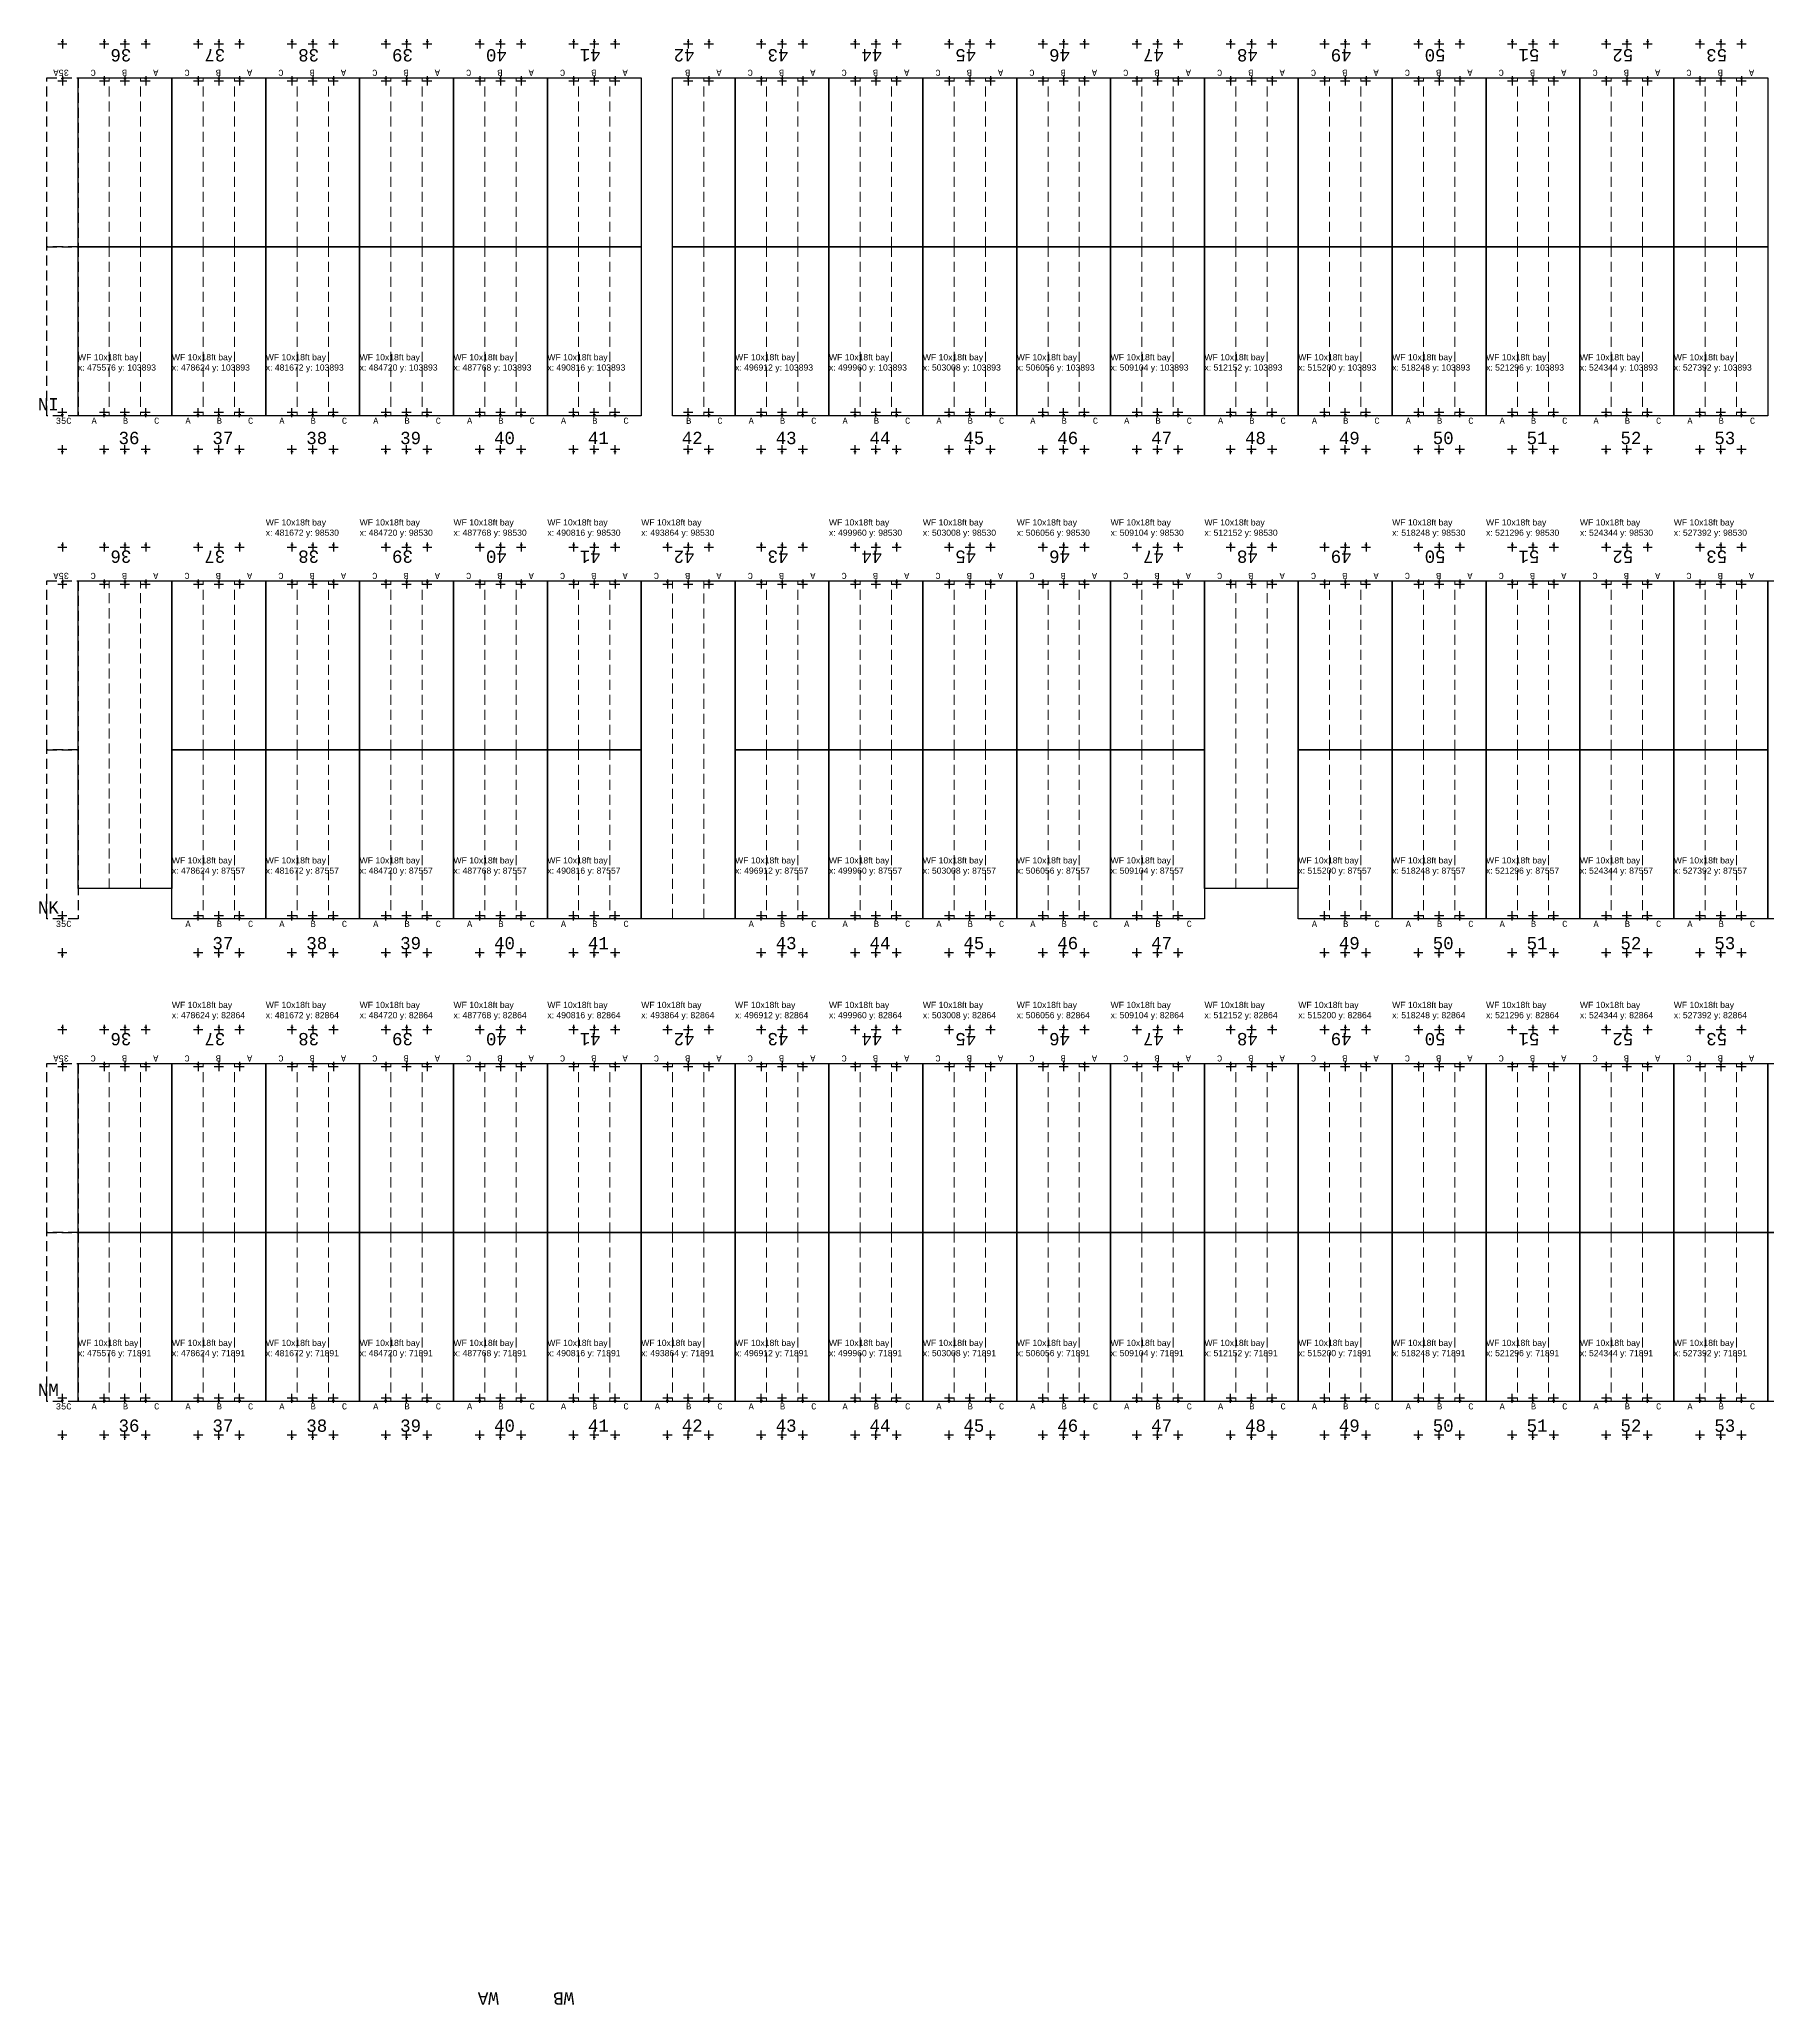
# Model space of a CAD drawing. Header units: millimetres. Extents: x 308165 to 657535, y 5096 to 173229.
# Drawn here: x 474319 to 530441, y 52303 to 116116 of the extents above; entities that cross this region are included whole.
import ezdxf

# ---------------------------------------------------------------- set-up
doc = ezdxf.new("R2010")
doc.units = ezdxf.units.MM
doc.linetypes.add('DASHED', pattern=[0.75, 0.5, -0.25])
for name, color, linetype in [('Bin location transponder', 250, 'Continuous'), ('WF exist equipment', 6, 'Continuous'), ('WF_numbers', 6, 'Continuous')]:
    doc.layers.add(name, color=color, linetype=linetype)
for name, color, linetype, lineweight in [('WF buffer', 1, 'DASHED', 30), ('WF transponder', 3, 'Continuous', 30), ('WF_bay', 5, 'Continuous', 30), ('WF_sketch_stock_areas', 30, 'Continuous', 30)]:
    doc.layers.add(name, color=color, linetype=linetype, lineweight=lineweight)
doc.styles.get("Standard").update_dxf_attribs({"font": 'arial.ttf'})
doc.styles.add('WF_txt', font='consola.ttf')

# ---------------------------------------------------------------- blocks, each defined once
blk = doc.blocks.new('Bin location transponder')
at = {"layer": 'Bin location transponder', "color": 3, "lineweight": 30}
for p, q in [((-600, 0), (600, 0)), ((-150, 300), (150, 300)), ((0, 600), (0, -600))]:
    blk.add_line(p, q, dxfattribs=at)
blk = doc.blocks.new('WF 10x18ft bay')
at = {"layer": 'WF_bay', "linetype": 'DASHED', "lineweight": 5, "ltscale": 650}
for p, q in [((1016, 5486), (1016, 0)), ((2032, 5486), (2032, 0))]:
    blk.add_line(p, q, dxfattribs=at)
at = {"layer": 'WF_bay'}
blk.add_lwpolyline([(0, 5486), (3048, 5486), (3048, 0), (0, 0)], close=True, dxfattribs=at)
at = {"layer": 'WF transponder', "xscale": 0.25, "yscale": 0.25, "zscale": 0.25, "rotation": 180.0000000062352}
for p in [(850, 100), (1524, 100), (2198, 100), (850, -1100), (1524, -1100), (2198, -1100)]:
    blk.add_blockref('Bin location transponder', p, dxfattribs=at)
at = {"layer": 'WF_numbers', "linetype": 'DASHED', "char_height": 200, "attachment_point": 1, "rotation": 0, "style": 'WF_txt'}
for s, insert in [('A', (439, -62, -723)), ('B', (1455, -62, -723)), ('C', (2471, -62, -723))]:
    blk.add_mtext_dynamic_manual_height_columns(s, width=423.53, gutter_width=2118, heights=[0], dxfattribs=dict(at, insert=insert))
blk = doc.blocks.new('WF 10x36ft bay')
at = {"layer": 'WF_bay', "linetype": 'DASHED', "lineweight": 5, "ltscale": 650}
for p, q in [((1016, 10973), (1016, 0)), ((2032, 10973), (2032, 0))]:
    blk.add_line(p, q, dxfattribs=at)
at = {"layer": 'WF_bay'}
blk.add_lwpolyline([(0, 10973), (3048, 10973), (3048, 0), (0, 0)], close=True, dxfattribs=at)
at = {"layer": 'WF transponder', "xscale": 0.25, "yscale": 0.25, "zscale": 0.25, "rotation": 180.0000000062352}
for p in [(850, 100), (1524, 100), (2198, 100), (850, -1100), (1524, -1100), (2198, -1100)]:
    blk.add_blockref('Bin location transponder', p, dxfattribs=at)
at = {"layer": 'WF_numbers', "linetype": 'DASHED', "char_height": 200, "attachment_point": 1, "rotation": 0, "style": 'WF_txt'}
for s, insert in [('A', (439, -62, -723)), ('B', (1455, -62, -723)), ('C', (2471, -62, -723))]:
    blk.add_mtext_dynamic_manual_height_columns(s, width=423.53, gutter_width=2118, heights=[0], dxfattribs=dict(at, insert=insert))
blk = doc.blocks.new('WF 40x216in buffer')
at = {"layer": 'WF buffer', "ltscale": 650}
blk.add_lwpolyline([(0, 5486), (1016, 5486), (1016, 0), (0, 0)], close=True, dxfattribs=at)
at = {"layer": 'WF transponder', "xscale": 0.25, "yscale": 0.25, "zscale": 0.25, "rotation": 180.0000000062352}
for p in [(508, 100), (508, -1100)]:
    blk.add_blockref('Bin location transponder', p, dxfattribs=at)
blk = doc.blocks.new('WF 10x34ft bay')
at = {"layer": 'WF_bay', "linetype": 'DASHED', "lineweight": 5, "ltscale": 650}
for p, q in [((1143863, 971520, -162219), (1143863, 981510, -162219)), ((1144879, 971520, -162219), (1144879, 981510, -162219))]:
    blk.add_line(p, q, dxfattribs=at)
at = {"layer": 'WF_bay', "elevation": -162219}
blk.add_lwpolyline([(1145895, 971520), (1142847, 971520), (1142847, 981510), (1145895, 981510)], close=True, dxfattribs=at)
at = {"layer": 'WF transponder', "xscale": 0.25, "yscale": 0.25, "zscale": 0.25}
for p in [(1143697, 982610, -162219), (1144371, 982610, -162219), (1145045, 982610, -162219), (1143697, 981410, -162219), (1144371, 981410, -162219), (1145045, 981410, -162219)]:
    blk.add_blockref('Bin location transponder', p, dxfattribs=at)
at = {"layer": 'WF_numbers', "linetype": 'DASHED', "char_height": 200, "attachment_point": 1, "rotation": 180, "style": 'WF_txt'}
for s, insert in [('C', (1143424, 981572, -162943)), ('B', (1144440, 981572, -162943)), ('A', (1145456, 981572, -162943))]:
    blk.add_mtext_dynamic_manual_height_columns(s, width=423.53, gutter_width=2118, heights=[0], dxfattribs=dict(at, insert=insert))

msp = doc.modelspace()

# ---------------------------------------------------------------- linework, layer by layer
at = {"layer": 'WF_bay', "linetype": 'DASHED', "lineweight": 5, "ltscale": 650}
for q in [(495896, 114866, -162219), (495896, 103894, -162219)]:
    msp.add_line((495896, 109380, -162219), q, dxfattribs=at)
at = {"layer": 'WF_bay', "elevation": -162219}
for points in [[(496912, 109380), (494880, 109380), (494880, 114866), (496912, 114866)], [(494880, 109380), (496912, 109380), (496912, 103894), (494880, 103894)]]:
    msp.add_lwpolyline(points, close=True, dxfattribs=at)

# ---------------------------------------------------------------- block references
at = {"layer": 'WF exist equipment', "color": 7, "true_color": 0xffffff}
for p in [(-667271, -882979), (-630695, -882979)]:
    msp.add_blockref('WF 10x34ft bay', p, dxfattribs=at)
at = {"layer": 'WF transponder', "xscale": 0.25, "yscale": 0.25, "zscale": 0.25}
for p in [(495388, 115966, -162219), (496062, 115966, -162219), (495388, 114766, -162219), (496062, 114766, -162219)]:
    msp.add_blockref('Bin location transponder', p, dxfattribs=at)
at = {"layer": 'WF transponder', "xscale": 0.25, "yscale": 0.25, "zscale": 0.25, "rotation": 180.0000000062352}
for p in [(495388, 103994, -162219), (496062, 103994, -162219), (495388, 102794, -162219), (496062, 102794, -162219)]:
    msp.add_blockref('Bin location transponder', p, dxfattribs=at)
at = {"layer": 'WF_sketch_stock_areas'}
for name, p, rotation in [('WF 40x216in buffer', (475576, 114866, -162219), 179.9999999997651), ('WF 10x18ft bay', (478624, 114866, -162219), 179.9999999999069), ('WF 10x18ft bay', (481672, 114866, -162219), 179.9999999999069), ('WF 10x18ft bay', (484720, 114866, -162219), 179.9999999999069), ('WF 10x18ft bay', (487768, 114866, -162219), 179.9999999999069), ('WF 10x18ft bay', (490816, 114866, -162219), 179.9999999999069), ('WF 10x18ft bay', (493864, 114866, -162219), 179.9999999999069), ('WF 10x18ft bay', (499960, 114866, -162219), 179.9999999999069), ('WF 10x18ft bay', (503008, 114866, -162219), 179.9999999999069), ('WF 10x18ft bay', (506056, 114866, -162219), 179.9999999999069), ('WF 10x18ft bay', (509104, 114866, -162219), 179.9999999999069), ('WF 10x18ft bay', (512152, 114866, -162219), 179.9999999999069), ('WF 10x18ft bay', (515200, 114866, -162219), 179.9999999999069), ('WF 10x18ft bay', (518248, 114866, -162219), 179.9999999999069), ('WF 10x18ft bay', (521296, 114866, -162219), 179.9999999999069), ('WF 10x18ft bay', (524344, 114866, -162219), 179.9999999999069), ('WF 10x18ft bay', (527392, 114866, -162219), 179.9999999999069), ('WF 10x18ft bay', (530440, 114866, -162219), 179.9999999999069), ('WF 40x216in buffer', (475576, 98531, -162219), 180.0000000001384), ('WF 10x18ft bay', (481672, 98531, -162219), 179.9999999999069), ('WF 10x18ft bay', (484720, 98531, -162219), 179.9999999999069), ('WF 10x18ft bay', (487768, 98531, -162219), 179.9999999999069), ('WF 10x18ft bay', (490816, 98531, -162219), 179.9999999999069), ('WF 10x18ft bay', (493864, 98531, -162219), 179.9999999999069), ('WF 10x36ft bay', (496912, 98531, -162219), 180.0000000000523), ('WF 10x18ft bay', (499960, 98531, -162219), 179.9999999999069), ('WF 10x18ft bay', (503008, 98531, -162219), 179.9999999999069), ('WF 10x18ft bay', (506056, 98531, -162219), 179.9999999999069), ('WF 10x18ft bay', (509104, 98531, -162219), 179.9999999999069), ('WF 10x18ft bay', (512152, 98531, -162219), 179.9999999999069), ('WF 10x18ft bay', (518248, 98531, -162219), 179.9999999999069), ('WF 10x18ft bay', (521296, 98531, -162219), 179.9999999999069), ('WF 10x18ft bay', (524344, 98531, -162219), 179.9999999999069), ('WF 10x18ft bay', (527392, 98531, -162219), 179.9999999999069), ('WF 10x18ft bay', (530440, 98531, -162219), 179.9999999999069), ('WF 10x36ft bay', (533488, 98531, -162219), 180.0000000000523), ('WF 40x216in buffer', (475576, 82865, -162219), 179.9999999990339), ('WF 10x18ft bay', (478624, 82865, -162219), 179.9999999999069), ('WF 10x18ft bay', (481672, 82865, -162219), 179.9999999999069), ('WF 10x18ft bay', (484720, 82865, -162219), 179.9999999999069), ('WF 10x18ft bay', (487768, 82865, -162219), 179.9999999999069), ('WF 10x18ft bay', (490816, 82865, -162219), 179.9999999999069), ('WF 10x18ft bay', (493864, 82865, -162219), 179.9999999999069), ('WF 10x18ft bay', (496912, 82865, -162219), 179.9999999999069), ('WF 10x18ft bay', (499960, 82865, -162219), 179.9999999999069), ('WF 10x18ft bay', (503008, 82865, -162219), 179.9999999999069), ('WF 10x18ft bay', (506056, 82865, -162219), 179.9999999999069), ('WF 10x18ft bay', (509104, 82865, -162219), 179.9999999999069), ('WF 10x18ft bay', (512152, 82865, -162219), 179.9999999999069), ('WF 10x18ft bay', (515200, 82865, -162219), 179.9999999999069), ('WF 10x18ft bay', (518248, 82865, -162219), 179.9999999999069), ('WF 10x18ft bay', (521296, 82865, -162219), 179.9999999999069), ('WF 10x18ft bay', (524344, 82865, -162219), 179.9999999999069), ('WF 10x18ft bay', (527392, 82865, -162219), 179.9999999999069), ('WF 10x18ft bay', (530440, 82865, -162219), 179.9999999999069), ('WF 10x18ft bay', (533488, 82865, -162219), 179.9999999999069)]:
    msp.add_blockref(name, p, dxfattribs=dict(at, rotation=rotation))
for name, p in [('WF 40x216in buffer', (474560, 103894, -162219)), ('WF 10x18ft bay', (475576, 103894, -162219)), ('WF 10x18ft bay', (478624, 103894, -162219)), ('WF 10x18ft bay', (481672, 103894, -162219)), ('WF 10x18ft bay', (484720, 103894, -162219)), ('WF 10x18ft bay', (487768, 103894, -162219)), ('WF 10x18ft bay', (490816, 103894, -162219)), ('WF 10x18ft bay', (496912, 103894, -162219)), ('WF 10x18ft bay', (499960, 103894, -162219)), ('WF 10x18ft bay', (503008, 103894, -162219)), ('WF 10x18ft bay', (506056, 103894, -162219)), ('WF 10x18ft bay', (509104, 103894, -162219)), ('WF 10x18ft bay', (512152, 103894, -162219)), ('WF 10x18ft bay', (515200, 103894, -162219)), ('WF 10x18ft bay', (518248, 103894, -162219)), ('WF 10x18ft bay', (521296, 103894, -162219)), ('WF 10x18ft bay', (524344, 103894, -162219)), ('WF 10x18ft bay', (527392, 103894, -162219)), ('WF 40x216in buffer', (474560, 87558, -162219)), ('WF 10x18ft bay', (478624, 87558, -162219)), ('WF 10x18ft bay', (481672, 87558, -162219)), ('WF 10x18ft bay', (484720, 87558, -162219)), ('WF 10x18ft bay', (487768, 87558, -162219)), ('WF 10x18ft bay', (490816, 87558, -162219)), ('WF 10x18ft bay', (496912, 87558, -162219)), ('WF 10x18ft bay', (499960, 87558, -162219)), ('WF 10x18ft bay', (503008, 87558, -162219)), ('WF 10x18ft bay', (506056, 87558, -162219)), ('WF 10x18ft bay', (509104, 87558, -162219)), ('WF 10x18ft bay', (515200, 87558, -162219)), ('WF 10x18ft bay', (518248, 87558, -162219)), ('WF 10x18ft bay', (521296, 87558, -162219)), ('WF 10x18ft bay', (524344, 87558, -162219)), ('WF 10x18ft bay', (527392, 87558, -162219)), ('WF 40x216in buffer', (474560, 71892, -162219)), ('WF 10x18ft bay', (475576, 71892, -162219)), ('WF 10x18ft bay', (478624, 71892, -162219)), ('WF 10x18ft bay', (481672, 71892, -162219)), ('WF 10x18ft bay', (484720, 71892, -162219)), ('WF 10x18ft bay', (487768, 71892, -162219)), ('WF 10x18ft bay', (490816, 71892, -162219)), ('WF 10x18ft bay', (493864, 71892, -162219)), ('WF 10x18ft bay', (496912, 71892, -162219)), ('WF 10x18ft bay', (499960, 71892, -162219)), ('WF 10x18ft bay', (503008, 71892, -162219)), ('WF 10x18ft bay', (506056, 71892, -162219)), ('WF 10x18ft bay', (509104, 71892, -162219)), ('WF 10x18ft bay', (512152, 71892, -162219)), ('WF 10x18ft bay', (515200, 71892, -162219)), ('WF 10x18ft bay', (518248, 71892, -162219)), ('WF 10x18ft bay', (521296, 71892, -162219)), ('WF 10x18ft bay', (524344, 71892, -162219)), ('WF 10x18ft bay', (527392, 71892, -162219)), ('WF 10x18ft bay', (530440, 71892, -162219))]:
    msp.add_blockref(name, p, dxfattribs=at)

# ---------------------------------------------------------------- texts
at = {"char_height": 200, "attachment_point": 1}
for s, insert in [('WF 10x18ft bay\\Px: 475576 y: 103893', (475576, 105894)), ('WF 10x18ft bay\\Px: 478624 y: 103893', (478624, 105894)), ('WF 10x18ft bay\\Px: 481672 y: 103893', (481672, 105894)), ('WF 10x18ft bay\\Px: 484720 y: 103893', (484720, 105894)), ('WF 10x18ft bay\\Px: 487768 y: 103893', (487768, 105894)), ('WF 10x18ft bay\\Px: 490816 y: 103893', (490816, 105894)), ('WF 10x18ft bay\\Px: 496912 y: 103893', (496912, 105894)), ('WF 10x18ft bay\\Px: 499960 y: 103893', (499960, 105894)), ('WF 10x18ft bay\\Px: 503008 y: 103893', (503008, 105894)), ('WF 10x18ft bay\\Px: 506056 y: 103893', (506056, 105894)), ('WF 10x18ft bay\\Px: 509104 y: 103893', (509104, 105894)), ('WF 10x18ft bay\\Px: 512152 y: 103893', (512152, 105894)), ('WF 10x18ft bay\\Px: 515200 y: 103893', (515200, 105894)), ('WF 10x18ft bay\\Px: 518248 y: 103893', (518248, 105894)), ('WF 10x18ft bay\\Px: 521296 y: 103893', (521296, 105894)), ('WF 10x18ft bay\\Px: 524344 y: 103893', (524344, 105894)), ('WF 10x18ft bay\\Px: 527392 y: 103893', (527392, 105894)), ('WF 10x18ft bay\\Px: 481672 y: 98530', (481672, 100531)), ('WF 10x18ft bay\\Px: 484720 y: 98530', (484720, 100531)), ('WF 10x18ft bay\\Px: 487768 y: 98530', (487768, 100531)), ('WF 10x18ft bay\\Px: 490816 y: 98530', (490816, 100531)), ('WF 10x18ft bay\\Px: 493864 y: 98530', (493864, 100531)), ('WF 10x18ft bay\\Px: 499960 y: 98530', (499960, 100531)), ('WF 10x18ft bay\\Px: 503008 y: 98530', (503008, 100531)), ('WF 10x18ft bay\\Px: 506056 y: 98530', (506056, 100531)), ('WF 10x18ft bay\\Px: 509104 y: 98530', (509104, 100531)), ('WF 10x18ft bay\\Px: 512152 y: 98530', (512152, 100531)), ('WF 10x18ft bay\\Px: 518248 y: 98530', (518248, 100531)), ('WF 10x18ft bay\\Px: 521296 y: 98530', (521296, 100531)), ('WF 10x18ft bay\\Px: 524344 y: 98530', (524344, 100531)), ('WF 10x18ft bay\\Px: 527392 y: 98530', (527392, 100531)), ('WF 10x18ft bay\\Px: 478624 y: 87557', (478624, 89558)), ('WF 10x18ft bay\\Px: 481672 y: 87557', (481672, 89558)), ('WF 10x18ft bay\\Px: 484720 y: 87557', (484720, 89558)), ('WF 10x18ft bay\\Px: 487768 y: 87557', (487768, 89558)), ('WF 10x18ft bay\\Px: 490816 y: 87557', (490816, 89558)), ('WF 10x18ft bay\\Px: 496912 y: 87557', (496912, 89558)), ('WF 10x18ft bay\\Px: 499960 y: 87557', (499960, 89558)), ('WF 10x18ft bay\\Px: 503008 y: 87557', (503008, 89558)), ('WF 10x18ft bay\\Px: 506056 y: 87557', (506056, 89558)), ('WF 10x18ft bay\\Px: 509104 y: 87557', (509104, 89558)), ('WF 10x18ft bay\\Px: 515200 y: 87557', (515200, 89558)), ('WF 10x18ft bay\\Px: 518248 y: 87557', (518248, 89558)), ('WF 10x18ft bay\\Px: 521296 y: 87557', (521296, 89558)), ('WF 10x18ft bay\\Px: 524344 y: 87557', (524344, 89558)), ('WF 10x18ft bay\\Px: 527392 y: 87557', (527392, 89558)), ('WF 10x18ft bay\\Px: 478624 y: 82864', (478624, 84865)), ('WF 10x18ft bay\\Px: 481672 y: 82864', (481672, 84865)), ('WF 10x18ft bay\\Px: 484720 y: 82864', (484720, 84865)), ('WF 10x18ft bay\\Px: 487768 y: 82864', (487768, 84865)), ('WF 10x18ft bay\\Px: 490816 y: 82864', (490816, 84865)), ('WF 10x18ft bay\\Px: 493864 y: 82864', (493864, 84865)), ('WF 10x18ft bay\\Px: 496912 y: 82864', (496912, 84865)), ('WF 10x18ft bay\\Px: 499960 y: 82864', (499960, 84865)), ('WF 10x18ft bay\\Px: 503008 y: 82864', (503008, 84865)), ('WF 10x18ft bay\\Px: 506056 y: 82864', (506056, 84865)), ('WF 10x18ft bay\\Px: 509104 y: 82864', (509104, 84865)), ('WF 10x18ft bay\\Px: 512152 y: 82864', (512152, 84865)), ('WF 10x18ft bay\\Px: 515200 y: 82864', (515200, 84865)), ('WF 10x18ft bay\\Px: 518248 y: 82864', (518248, 84865)), ('WF 10x18ft bay\\Px: 521296 y: 82864', (521296, 84865)), ('WF 10x18ft bay\\Px: 524344 y: 82864', (524344, 84865)), ('WF 10x18ft bay\\Px: 527392 y: 82864', (527392, 84865)), ('WF 10x18ft bay\\Px: 475576 y: 71891', (475576, 73892)), ('WF 10x18ft bay\\Px: 478624 y: 71891', (478624, 73892)), ('WF 10x18ft bay\\Px: 481672 y: 71891', (481672, 73892)), ('WF 10x18ft bay\\Px: 484720 y: 71891', (484720, 73892)), ('WF 10x18ft bay\\Px: 487768 y: 71891', (487768, 73892)), ('WF 10x18ft bay\\Px: 490816 y: 71891', (490816, 73892)), ('WF 10x18ft bay\\Px: 493864 y: 71891', (493864, 73892)), ('WF 10x18ft bay\\Px: 496912 y: 71891', (496912, 73892)), ('WF 10x18ft bay\\Px: 499960 y: 71891', (499960, 73892)), ('WF 10x18ft bay\\Px: 503008 y: 71891', (503008, 73892)), ('WF 10x18ft bay\\Px: 506056 y: 71891', (506056, 73892)), ('WF 10x18ft bay\\Px: 509104 y: 71891', (509104, 73892)), ('WF 10x18ft bay\\Px: 512152 y: 71891', (512152, 73892)), ('WF 10x18ft bay\\Px: 515200 y: 71891', (515200, 73892)), ('WF 10x18ft bay\\Px: 518248 y: 71891', (518248, 73892)), ('WF 10x18ft bay\\Px: 521296 y: 71891', (521296, 73892)), ('WF 10x18ft bay\\Px: 524344 y: 71891', (524344, 73892)), ('WF 10x18ft bay\\Px: 527392 y: 71891', (527392, 73892))]:
    msp.add_mtext(s, dxfattribs=dict(at, insert=insert))
at = {"layer": 'WF_numbers', "linetype": 'DASHED', "attachment_point": 1, "style": 'WF_txt'}
for s, insert, char_height, rotation in [('36', (477308, 115397, -162219), 400, 180), ('37', (480356, 115397, -162219), 400, 180), ('38', (483404, 115397, -162219), 400, 180), ('39', (486452, 115397, -162219), 400, 180), ('40', (489500, 115397, -162219), 400, 180), ('41', (492548, 115397, -162219), 400, 180), ('42', (495596, 115397, -162219), 400, 180), ('43', (498644, 115397, -162219), 400, 180), ('44', (501692, 115397, -162219), 400, 180), ('45', (504740, 115397, -162219), 400, 180), ('46', (507788, 115397, -162219), 400, 180), ('47', (510836, 115397, -162219), 400, 180), ('48', (513884, 115397, -162219), 400, 180), ('49', (516932, 115397, -162219), 400, 180), ('50', (519980, 115397, -162219), 400, 180), ('51', (523028, 115397, -162219), 400, 180), ('52', (526076, 115397, -162219), 400, 180), ('53', (529124, 115397, -162219), 400, 180), ('35A', (475282, 114929, -162943), 200, 180), ('B', (495457, 114929, -162943), 200, 180), ('A', (496473, 114929, -162943), 200, 180), ('35C', (474855, 103831, -162943), 200, 0), ('B', (495320, 103831, -162943), 200, 0), ('C', (496336, 103831, -162943), 200, 0), ('36', (477308, 99118, -162219), 400, 180), ('37', (480356, 99118, -162219), 400, 180), ('38', (483404, 99118, -162219), 400, 180), ('39', (486452, 99118, -162219), 400, 180), ('40', (489500, 99118, -162219), 400, 180), ('41', (492548, 99118, -162219), 400, 180), ('42', (495596, 99118, -162219), 400, 180), ('43', (498644, 99118, -162219), 400, 180), ('44', (501692, 99118, -162219), 400, 180), ('45', (504740, 99118, -162219), 400, 180), ('46', (507788, 99118, -162219), 400, 180), ('47', (510836, 99118, -162219), 400, 180), ('48', (513884, 99118, -162219), 400, 180), ('49', (516932, 99118, -162219), 400, 180), ('50', (519980, 99118, -162219), 400, 180), ('51', (523028, 99118, -162219), 400, 180), ('52', (526076, 99118, -162219), 400, 180), ('53', (529124, 99118, -162219), 400, 180), ('35A', (475282, 98593, -162943), 200, 180), ('35C', (474855, 87495, -162943), 200, 0), ('36', (477308, 83453, -162219), 400, 180), ('37', (480356, 83453, -162219), 400, 180), ('38', (483404, 83453, -162219), 400, 180), ('39', (486452, 83453, -162219), 400, 180), ('40', (489500, 83453, -162219), 400, 180), ('41', (492548, 83453, -162219), 400, 180), ('42', (495596, 83453, -162219), 400, 180), ('43', (498644, 83453, -162219), 400, 180), ('44', (501692, 83453, -162219), 400, 180), ('45', (504740, 83453, -162219), 400, 180), ('46', (507788, 83453, -162219), 400, 180), ('47', (510836, 83453, -162219), 400, 180), ('48', (513884, 83453, -162219), 400, 180), ('49', (516932, 83453, -162219), 400, 180), ('50', (519980, 83453, -162219), 400, 180), ('51', (523028, 83453, -162219), 400, 180), ('52', (526076, 83453, -162219), 400, 180), ('53', (529124, 83453, -162219), 400, 180), ('35A', (475282, 82927, -162943), 200, 180), ('35C', (474855, 71830, -162943), 200, 0), ('WA', (489236, 52303), 400, 180), ('WB', (491684, 52303), 400, 180)]:
    msp.add_mtext_dynamic_manual_height_columns(s, width=423.53, gutter_width=2118, heights=[0], dxfattribs=dict(at, insert=insert, char_height=char_height, rotation=rotation))
at = {"layer": 'WF_numbers', "linetype": 'DASHED', "char_height": 400, "attachment_point": 1, "style": 'WF_txt'}
for s, insert in [('NI', (474274, 104466, -324439)), ('36', (476893, 103372, -162219)), ('37', (479941, 103372, -162219)), ('38', (482989, 103372, -162219)), ('39', (486037, 103372, -162219)), ('40', (489085, 103372, -162219)), ('42', (495181, 103372, -162219)), ('43', (498229, 103372, -162219)), ('46', (507373, 103372, -162219)), ('48', (513469, 103372, -162219)), ('49', (516517, 103372, -162219)), ('50', (519565, 103372, -162219)), ('52', (525661, 103372, -162219)), ('53', (528709, 103372, -162219)), ('41', (492133, 103372, -162219)), ('44', (501277, 103372, -162219)), ('45', (504325, 103372, -162219)), ('47', (510421, 103372, -162219)), ('51', (522613, 103372, -162219)), ('NK', (474274, 88130, -324439)), ('37', (479941, 86970, -162219)), ('38', (482989, 86970, -162219)), ('39', (486037, 86970, -162219)), ('40', (489085, 86970, -162219)), ('41', (492133, 86970, -162219)), ('43', (498229, 86970, -162219)), ('44', (501277, 86970, -162219)), ('45', (504325, 86970, -162219)), ('46', (507373, 86970, -162219)), ('47', (510421, 86970, -162219)), ('49', (516517, 86970, -162219)), ('50', (519565, 86970, -162219)), ('51', (522613, 86970, -162219)), ('52', (525661, 86970, -162219)), ('53', (528709, 86970, -162219)), ('NM', (474274, 72464, -324439)), ('36', (476893, 71304, -162219)), ('37', (479941, 71304, -162219)), ('38', (482989, 71304, -162219)), ('39', (486037, 71304, -162219)), ('40', (489085, 71304, -162219)), ('41', (492133, 71304, -162219)), ('42', (495181, 71304, -162219)), ('43', (498229, 71304, -162219)), ('44', (501277, 71304, -162219)), ('45', (504325, 71304, -162219)), ('46', (507373, 71304, -162219)), ('47', (510421, 71304, -162219)), ('48', (513469, 71304, -162219)), ('49', (516517, 71304, -162219)), ('50', (519565, 71304, -162219)), ('51', (522613, 71304, -162219)), ('52', (525661, 71304, -162219)), ('53', (528709, 71304, -162219))]:
    msp.add_mtext_dynamic_manual_height_columns(s, width=423.53, gutter_width=2118, heights=[0], dxfattribs=dict(at, insert=insert))

doc.saveas('drawing.dxf')
